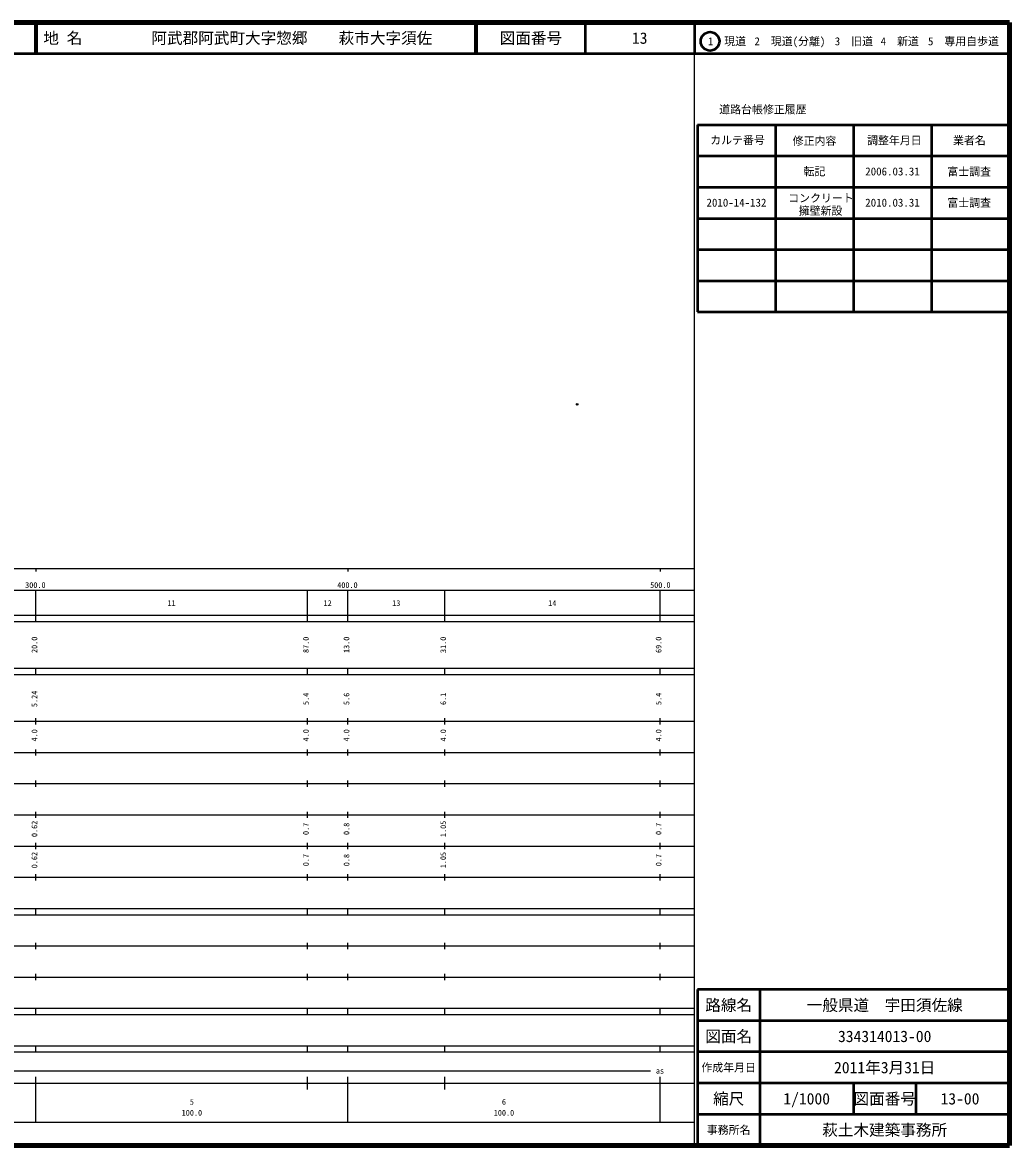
# Model space of a CAD drawing. Units: millimetres on the paper. Extents: x 40 to 680, y 20 to 380.
# Drawn here: x 363.7 to 680, y 20 to 380 of the extents above; entities that cross this region are included whole.
import ezdxf
from ezdxf.enums import TextEntityAlignment as Align

# ---------------------------------------------------------------- set-up
doc = ezdxf.new("R2010")
doc.units = ezdxf.units.MM
doc.header["$PDMODE"] = 32
doc.header["$PDSIZE"] = 0.5
doc.layers.add('M-OTRS', color=6, linetype='Continuous')
doc.layers.add('M-TTL-TXT', color=7, linetype='Continuous')
for name, color, linetype, lineweight in [('M-TTL', 2, 'Continuous', 140), ('M-TTL-BAND', 7, 'Continuous', 25), ('M-TTL-FRAM', 2, 'Continuous', 50), ('M-TTL-LINE', 7, 'Continuous', 50)]:
    doc.layers.add(name, color=color, linetype=linetype, lineweight=lineweight)
doc.styles.add('ＭＳ ゴシック', font='')
doc.styles.get('ＭＳ ゴシック').set_extended_font_data('MS Gothic')

msp = doc.modelspace()

# ---------------------------------------------------------------- linework, layer by layer
at = {"layer": 'M-OTRS'}
msp.add_point((541.461, 257.566), dxfattribs=at)
at = {"layer": 'M-TTL'}
for p, q in [((680, 380), (40, 380)), ((680, 20), (680, 380)), ((40, 20), (680, 20))]:
    msp.add_line(p, q, dxfattribs=at)
at = {"layer": 'M-TTL-BAND'}
for p, q in [((579, 20), (579, 370)), ((40, 205), (579, 205)), ((368, 205), (368, 204)), ((468, 205), (468, 204)), ((568, 205), (568, 204)), ((68, 198), (579, 198)), ((368, 188), (368, 198)), ((455, 188), (455, 198)), ((468, 188), (468, 198)), ((499, 188), (499, 198)), ((568, 188), (568, 198)), ((40, 190), (579, 190)), ((40, 188), (579, 188)), ((40, 173), (579, 173)), ((368, 171), (368, 173)), ((455, 171), (455, 173)), ((468, 171), (468, 173)), ((499, 171), (499, 173)), ((568, 171), (568, 173)), ((40, 171), (579, 171)), ((40, 156), (579, 156)), ((368, 155), (368, 157)), ((455, 155), (455, 157)), ((468, 155), (468, 157)), ((499, 155), (499, 157)), ((568, 155), (568, 157)), ((46, 146), (579, 146)), ((368, 145), (368, 147)), ((455, 145), (455, 147)), ((468, 145), (468, 147)), ((499, 145), (499, 147)), ((568, 145), (568, 147)), ((368, 135), (368, 137)), ((455, 135), (455, 137)), ((468, 135), (468, 137)), ((499, 135), (499, 137)), ((568, 135), (568, 137)), ((52, 136), (579, 136)), ((46, 126), (579, 126)), ((368, 125), (368, 127)), ((455, 125), (455, 127)), ((468, 125), (468, 127)), ((499, 125), (499, 127)), ((568, 125), (568, 127)), ((52, 116), (579, 116)), ((368, 115), (368, 117)), ((455, 115), (455, 117)), ((468, 115), (468, 117)), ((499, 115), (499, 117)), ((568, 115), (568, 117)), ((46, 106), (579, 106)), ((368, 105), (368, 107)), ((455, 105), (455, 107)), ((468, 105), (468, 107)), ((499, 105), (499, 107)), ((568, 105), (568, 107)), ((40, 96), (579, 96)), ((40, 94), (579, 94)), ((368, 94), (368, 96)), ((455, 94), (455, 96)), ((468, 94), (468, 96)), ((499, 94), (499, 96)), ((568, 94), (568, 96)), ((49, 84), (579, 84)), ((368, 83), (368, 85)), ((455, 83), (455, 85)), ((468, 83), (468, 85)), ((499, 83), (499, 85)), ((568, 83), (568, 85)), ((40, 74), (579, 74)), ((368, 73), (368, 75)), ((455, 73), (455, 75)), ((468, 73), (468, 75)), ((499, 73), (499, 75)), ((568, 73), (568, 75)), ((40, 64), (579, 64)), ((40, 62), (579, 62)), ((368, 62), (368, 64)), ((455, 62), (455, 64)), ((468, 62), (468, 64)), ((499, 62), (499, 64)), ((568, 62), (568, 64)), ((40, 52), (579, 52)), ((368, 50), (368, 52)), ((455, 50), (455, 52)), ((468, 50), (468, 52)), ((499, 50), (499, 52)), ((568, 50), (568, 52)), ((40, 50), (579, 50)), ((71, 44), (565, 44)), ((40, 40), (579, 40)), ((368, 27.5), (368, 42)), ((455, 38), (455, 42)), ((468, 27.5), (468, 42)), ((499, 38), (499, 42)), ((568, 27.5), (568, 42)), ((68, 27.5), (579, 27.5))]:
    msp.add_line(p, q, dxfattribs=at)
at = {"layer": 'M-TTL-FRAM'}
for p, q in [((580, 347.197), (580, 287.197)), ((580, 347.197), (680, 347.197)), ((580, 287.197), (680, 287.197)), ((680, 70), (580, 70)), ((580, 70), (580, 20))]:
    msp.add_line(p, q, dxfattribs=at)
at = {"layer": 'M-TTL-LINE'}
for p, q in [((367.75, 380), (367.75, 370)), ((368.25, 380), (368.25, 370)), ((508.747, 380), (508.747, 370)), ((509.247, 380), (509.247, 370)), ((543.997, 380), (543.997, 370)), ((579, 380), (579, 370)), ((40, 370), (680, 370)), ((605, 347.197), (605, 287.197)), ((630, 347.197), (630, 287.197)), ((655, 347.197), (655, 287.197)), ((580, 337.197), (680, 337.197)), ((580, 327.197), (680, 327.197)), ((580, 317.197), (680, 317.197)), ((580, 307.197), (680, 307.197)), ((580, 297.197), (680, 297.197)), ((600, 70), (600, 20)), ((680, 60), (580, 60)), ((680, 50), (580, 50)), ((680, 40), (580, 40)), ((630, 40), (630, 30)), ((650, 40), (650, 30)), ((680, 30), (580, 30))]:
    msp.add_line(p, q, dxfattribs=at)
msp.add_circle((584.031, 373.958), 3, dxfattribs=at)

# ---------------------------------------------------------------- texts
at = {"layer": 'M-TTL-BAND', "style": 'ＭＳ ゴシック'}
for s, p in [('300.0', (367.844, 198.195)), ('400.0', (467.844, 198.195)), ('500.0', (568.109, 198.195)), ('11', (411.5, 192.405)), ('12', (461.5, 192.405)), ('13', (483.5, 192.405)), ('14', (533.5, 192.405)), ('as', (568, 42.5)), ('5', (418, 32.523)), ('6', (518, 32.523)), ('100.0', (418, 29.033)), ('100.0', (518, 29.033))]:
    msp.add_text(s, height=1.833, dxfattribs=at).set_placement(p, align=Align.BOTTOM_CENTER)
for s, p in [('20.0', (369, 180.5)), ('87.0', (456, 180.5)), ('13.0', (469, 180.5)), ('31.0', (500, 180.5)), ('69.0', (569, 180.5)), ('5.24', (369, 163.174)), ('5.4', (456, 163.174)), ('5.6', (469, 163.174)), ('6.1', (500, 163.174)), ('5.4', (569, 163.174)), ('4.0', (369, 151.5)), ('4.0', (456, 151.5)), ('4.0', (469, 151.5)), ('4.0', (500, 151.5)), ('4.0', (569, 151.5)), ('0.62', (369, 121.5)), ('0.7', (456, 121.5)), ('0.8', (469, 121.5)), ('1.05', (500, 121.5)), ('0.7', (569, 121.5)), ('0.62', (369, 111.5)), ('0.7', (456, 111.5)), ('0.8', (469, 111.5)), ('1.05', (500, 111.5)), ('0.7', (569, 111.5))]:
    msp.add_text(s, height=1.833, rotation=90, dxfattribs=at).set_placement(p, align=Align.BOTTOM_CENTER)
at = {"layer": 'M-TTL-TXT', "style": 'ＭＳ ゴシック'}
for s, p in [('地 名', (370.38, 375)), ('阿武郡阿武町大字惣郷\u3000\u3000萩市大字須佐', (405.024, 375))]:
    msp.add_text(s, height=3.666, dxfattribs=at).set_placement(p, align=Align.MIDDLE_LEFT)
for s, height, p in [('図面番号', 3.666, (526.622, 375)), ('13', 3.666, (561.497, 375)), ('1\u3000現道', 2.566, (589.448, 373.958)), ('2\u3000現道(分離)', 2.566, (609.619, 373.958)), ('3\u3000旧道', 2.566, (630.121, 373.958)), ('4\u3000新道', 2.566, (644.824, 373.958)), ('5\u3000専用自歩道', 2.566, (665.228, 373.958)), ('道路台帳修正履歴', 2.566, (600.968, 352.113)), ('カルテ番号', 2.566, (592.839, 342.277)), ('修正内容', 2.566, (617.509, 342.023)), ('調整年月日', 2.566, (643.089, 342.197)), ('業者名', 2.566, (667.134, 342.197)), ('転記', 2.566, (617.5, 332.245)), ('2006.03.31', 2.566, (642.5, 332.245)), ('富士調査', 2.566, (667.077, 332.189)), ('コンクリート', 2.566, (619.587, 323.681)), ('2010-14-132', 2.566, (592.5, 322.245)), ('擁壁新設', 2.566, (619.457, 319.636)), ('2010.03.31', 2.566, (642.5, 322.245)), ('富士調査', 2.566, (667.077, 322.189)), ('路線名', 3.666, (590, 65)), ('路線名', 3.666, (590, 65)), ('一般県道\u3000宇田須佐線', 3.666, (640, 65)), ('図面名', 3.666, (590, 55)), ('図面名', 3.666, (590, 55)), ('334314013-00', 3.666, (640, 55)), ('2011年3月31日', 3.666, (640, 45)), ('作成年月日', 2.566, (590, 45)), ('作成年月日', 2.566, (590, 45)), ('縮尺', 3.666, (590, 35)), ('縮尺', 3.666, (590, 35)), ('1/1000', 3.666, (615, 35)), ('図面番号', 3.666, (640, 35)), ('図面番号', 3.666, (640, 35)), ('13-00', 3.666, (664.125, 35)), ('事務所名', 2.566, (590, 25)), ('事務所名', 2.566, (590, 25)), ('萩土木建築事務所', 3.666, (640, 25))]:
    msp.add_text(s, height=height, dxfattribs=at).set_placement(p, align=Align.MIDDLE_CENTER)

doc.saveas('drawing.dxf')
